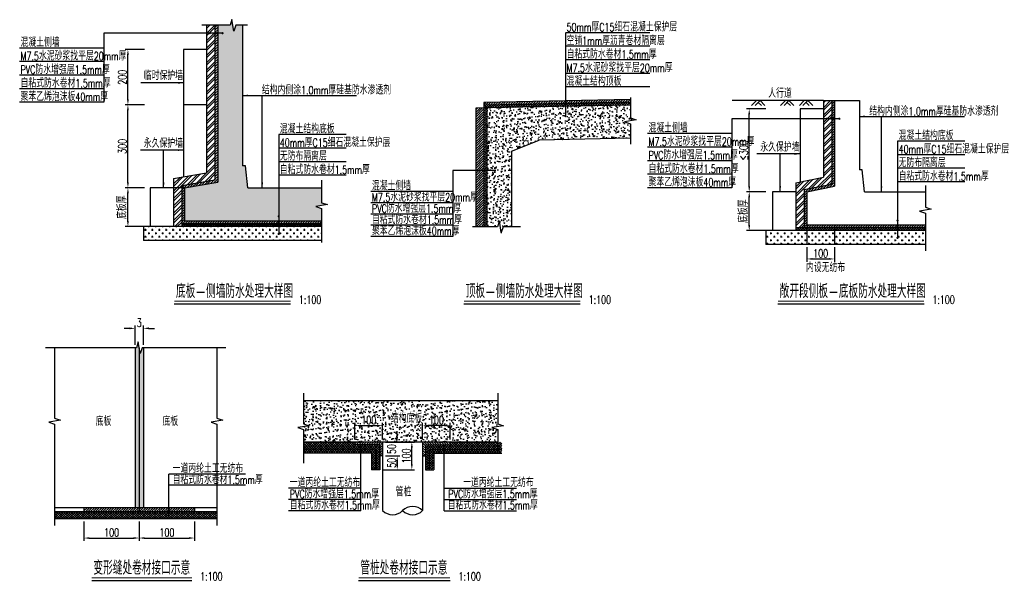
# Model space of a CAD drawing. Header units: millimetres. Extents: x 9472 to 214973, y -2225 to 23593.
# Drawn here: x 9472 to 12986, y -819 to 1211 of the extents above; entities that cross this region are included whole.
import ezdxf

# ---------------------------------------------------------------- set-up
doc = ezdxf.new("R2010")
doc.units = ezdxf.units.MM
doc.header["$LTSCALE"] = 0.3
doc.header["$MEASUREMENT"] = 0
for name, color, linetype in [('填充', 8, 'Continuous'), ('文字', 7, 'Continuous'), ('标注', 7, 'Continuous'), ('次轮廓线', 7, 'Continuous'), ('轮廓线', 1, 'Continuous')]:
    doc.layers.add(name, color=color, linetype=linetype)
doc.styles.get("Standard").update_dxf_attribs({"font": 'simplex1.shx', "width": 0.7, "bigfont": 'hztxt.shx'})
doc.dimstyles.new('100', dxfattribs={"dimscale": 10, "dimtxt": 3, "dimasz": 2, "dimexe": 1, "dimexo": 1, "dimgap": 0.5, "dimtad": 1, "dimdec": 1, "dimdsep": 46, "dimtxsty": 'Standard', "dimcen": 0.5, "dimadec": 0, "dimazin": 0, "dimtfac": 1, "dimtdec": 1, "dimtofl": 0, "dimtmove": 2, "dimatfit": 3, "dimfxl": 0, "dimtolj": 1, "dimtzin": 0, "dimarcsym": 0})
pattern_1 = [(45, (15.1344, -200.829), (-4.4194174, 4.4194174), [])]

# ---------------------------------------------------------------- blocks, each defined once
blk = doc.blocks.new('*D2')
at = {"layer": 'Defpoints', "color": 0}
for p in [(9864.4, 601.9), (9945.3, 601.9), (9945.3, 461.9)]:
    blk.add_point(p, dxfattribs=at)
at = {"layer": '标注', "color": 0, "lineweight": -2}
for p, q in [((9924.4, 601.9), (9854.4, 601.9)), ((9864.4, 481.9), (9864.4, 581.9)), ((9924.4, 461.9), (9854.4, 461.9))]:
    blk.add_line(p, q, dxfattribs=at)
at = {"layer": '标注', "color": 0}
for points in [[(9861.1, 581.9), (9867.8, 581.9), (9864.4, 601.9)], [(9861.1, 481.9), (9867.8, 481.9), (9864.4, 461.9)]]:
    blk.add_solid(points, dxfattribs=at)
at = {"layer": '标注', "color": 0, "insert": (9844.4, 531.9), "char_height": 30, "attachment_point": 5, "rotation": 90}
blk.add_mtext('\\A1;底板厚', dxfattribs=at)
blk = doc.blocks.new('*D3')
at = {"layer": 'Defpoints', "color": 0}
for p in [(9864.4, 901.9), (10065.3, 901.9), (9945.3, 601.9)]:
    blk.add_point(p, dxfattribs=at)
at = {"layer": '标注', "color": 0, "lineweight": -2}
for p, q in [((9924.4, 901.9), (9854.4, 901.9)), ((9864.4, 621.9), (9864.4, 881.9)), ((9924.4, 601.9), (9854.4, 601.9))]:
    blk.add_line(p, q, dxfattribs=at)
at = {"layer": '标注', "color": 0}
for points in [[(9861.1, 881.9), (9867.8, 881.9), (9864.4, 901.9)], [(9861.1, 621.9), (9867.8, 621.9), (9864.4, 601.9)]]:
    blk.add_solid(points, dxfattribs=at)
at = {"layer": '标注', "color": 0, "insert": (9844.4, 751.9), "char_height": 30, "attachment_point": 5, "rotation": 90}
blk.add_mtext('\\A1;300', dxfattribs=at)
blk = doc.blocks.new('*D4')
at = {"layer": 'Defpoints', "color": 0}
for p in [(9864.4, 1101.9), (10065.3, 1101.9), (10065.3, 901.9)]:
    blk.add_point(p, dxfattribs=at)
at = {"layer": '标注', "color": 0, "lineweight": -2}
for p, q in [((9924.4, 1101.9), (9854.4, 1101.9)), ((9864.4, 921.9), (9864.4, 1081.9)), ((9924.4, 901.9), (9854.4, 901.9))]:
    blk.add_line(p, q, dxfattribs=at)
at = {"layer": '标注', "color": 0}
for points in [[(9861.1, 1081.9), (9867.8, 1081.9), (9864.4, 1101.9)], [(9861.1, 921.9), (9867.8, 921.9), (9864.4, 901.9)]]:
    blk.add_solid(points, dxfattribs=at)
at = {"layer": '标注', "color": 0, "insert": (9844.4, 1001.9), "char_height": 30, "attachment_point": 5, "rotation": 90}
blk.add_mtext('\\A1;200', dxfattribs=at)
blk = doc.blocks.new('*D5')
at = {"layer": 'Defpoints', "color": 0}
for p in [(12112.6, 587.5), (12197.2, 587.5), (12197.2, 447.5)]:
    blk.add_point(p, dxfattribs=at)
at = {"layer": '标注', "color": 0, "lineweight": -2}
for p, q in [((12172.6, 587.5), (12102.6, 587.5)), ((12112.6, 467.5), (12112.6, 567.5)), ((12172.6, 447.5), (12102.6, 447.5))]:
    blk.add_line(p, q, dxfattribs=at)
at = {"layer": '标注', "color": 0}
for points in [[(12109.3, 567.5), (12116, 567.5), (12112.6, 587.5)], [(12109.3, 467.5), (12116, 467.5), (12112.6, 447.5)]]:
    blk.add_solid(points, dxfattribs=at)
at = {"layer": '标注', "color": 0, "insert": (12092.6, 517.5), "char_height": 30, "attachment_point": 5, "rotation": 90}
blk.add_mtext('\\A1;底板厚', dxfattribs=at)
blk = doc.blocks.new('*D6')
at = {"layer": 'Defpoints', "color": 0}
for p in [(12112.6, 887.5), (12297.2, 887.5), (12197.2, 587.5)]:
    blk.add_point(p, dxfattribs=at)
at = {"layer": '标注', "color": 0, "lineweight": -2}
for p, q in [((12172.6, 887.5), (12102.6, 887.5)), ((12112.6, 607.5), (12112.6, 867.5)), ((12172.6, 587.5), (12102.6, 587.5))]:
    blk.add_line(p, q, dxfattribs=at)
at = {"layer": '标注', "color": 0}
for points in [[(12109.3, 867.5), (12116, 867.5), (12112.6, 887.5)], [(12109.3, 607.5), (12116, 607.5), (12112.6, 587.5)]]:
    blk.add_solid(points, dxfattribs=at)
at = {"layer": '标注', "color": 0, "insert": (12092.6, 737.5), "char_height": 30, "attachment_point": 5, "rotation": 90}
blk.add_mtext('\\A1;≤300', dxfattribs=at)
blk = doc.blocks.new('*D7')
at = {"layer": 'Defpoints', "color": 0}
for p in [(12321.2, 397.5), (12421.2, 397.5), (12421.2, 344.7)]:
    blk.add_point(p, dxfattribs=at)
at = {"layer": '标注', "color": 0, "lineweight": -2}
for p, q in [((12321.2, 387.5), (12321.2, 334.7)), ((12421.2, 387.5), (12421.2, 334.7)), ((12341.2, 344.7), (12401.2, 344.7))]:
    blk.add_line(p, q, dxfattribs=at)
at = {"layer": '标注', "color": 0}
for points in [[(12341.2, 348), (12341.2, 341.4), (12321.2, 344.7)], [(12401.2, 348), (12401.2, 341.4), (12421.2, 344.7)]]:
    blk.add_solid(points, dxfattribs=at)
at = {"layer": '标注', "color": 0, "insert": (12371.2, 364.7), "char_height": 30, "attachment_point": 5}
blk.add_mtext('\\A1;100', dxfattribs=at)
blk = doc.blocks.new('*D8')
at = {"layer": 'Defpoints', "color": 0}
for p in [(9705.4, -570.2), (9905.4, -570.2), (9905.4, -664.8)]:
    blk.add_point(p, dxfattribs=at)
at = {"layer": '标注', "color": 0, "lineweight": -2}
for p, q in [((9705.4, -604.8), (9705.4, -674.8)), ((9905.4, -604.8), (9905.4, -674.8)), ((9725.4, -664.8), (9885.4, -664.8))]:
    blk.add_line(p, q, dxfattribs=at)
at = {"layer": '标注', "color": 0}
for points in [[(9725.4, -661.5), (9725.4, -668.1), (9705.4, -664.8)], [(9885.4, -661.5), (9885.4, -668.1), (9905.4, -664.8)]]:
    blk.add_solid(points, dxfattribs=at)
at = {"layer": '标注', "color": 0, "insert": (9805.4, -644.8), "char_height": 30, "attachment_point": 5}
blk.add_mtext('\\A1;100', dxfattribs=at)
blk = doc.blocks.new('*D9')
at = {"layer": 'Defpoints', "color": 0}
for p in [(9905.4, -570.2), (10105.4, -570.2), (10105.4, -664.8)]:
    blk.add_point(p, dxfattribs=at)
at = {"layer": '标注', "color": 0, "lineweight": -2}
for p, q in [((9905.4, -604.8), (9905.4, -674.8)), ((10105.4, -604.8), (10105.4, -674.8)), ((9925.4, -664.8), (10085.4, -664.8))]:
    blk.add_line(p, q, dxfattribs=at)
at = {"layer": '标注', "color": 0}
for points in [[(9925.4, -661.5), (9925.4, -668.1), (9905.4, -664.8)], [(10085.4, -661.5), (10085.4, -668.1), (10105.4, -664.8)]]:
    blk.add_solid(points, dxfattribs=at)
at = {"layer": '标注', "color": 0, "insert": (10005.4, -644.8), "char_height": 30, "attachment_point": 5}
blk.add_mtext('\\A1;100', dxfattribs=at)
blk = doc.blocks.new('*D10')
at = {"layer": 'Defpoints', "color": 0}
for p in [(9890.4, 93.7), (9890.4, 23.3), (9920.4, 23.3)]:
    blk.add_point(p, dxfattribs=at)
at = {"layer": '标注', "color": 0, "lineweight": -2}
for p, q in [((9870.4, 93.7), (9850.4, 93.7)), ((9890.4, 33.7), (9890.4, 103.7)), ((9920.4, 33.7), (9920.4, 103.7)), ((9940.4, 93.7), (9960.4, 93.7))]:
    blk.add_line(p, q, dxfattribs=at)
at = {"layer": '标注', "color": 0}
for points in [[(9870.4, 97), (9870.4, 90.3), (9890.4, 93.7)], [(9940.4, 97), (9940.4, 90.3), (9920.4, 93.7)]]:
    blk.add_solid(points, dxfattribs=at)
at = {"layer": '标注', "color": 0, "insert": (9905.4, 113.7), "char_height": 30, "attachment_point": 5}
blk.add_mtext('\\A1;3', dxfattribs=at)
blk = doc.blocks.new('*D20')
at = {"layer": 'Defpoints', "color": 0}
for p in [(10786, -258.3), (10686, -317.8), (10786, -317.8)]:
    blk.add_point(p, dxfattribs=at)
at = {"layer": '标注', "color": 0, "lineweight": -2}
for p, q in [((10686, -307.8), (10686, -248.3)), ((10706, -258.3), (10766, -258.3)), ((10786, -307.8), (10786, -248.3))]:
    blk.add_line(p, q, dxfattribs=at)
at = {"layer": '标注', "color": 0}
for points in [[(10706, -255), (10706, -261.6), (10686, -258.3)], [(10766, -255), (10766, -261.6), (10786, -258.3)]]:
    blk.add_solid(points, dxfattribs=at)
at = {"layer": '标注', "color": 0, "insert": (10736, -238.3), "char_height": 30, "attachment_point": 5}
blk.add_mtext('\\A1;100', dxfattribs=at)
blk = doc.blocks.new('*D21')
at = {"layer": 'Defpoints', "color": 0}
for p in [(10786, -317.8), (10838.8, -317.8), (10786, -367.8)]:
    blk.add_point(p, dxfattribs=at)
at = {"layer": '标注', "color": 0, "lineweight": -2}
for p, q in [((10838.8, -297.8), (10838.8, -277.8)), ((10796, -317.8), (10848.8, -317.8)), ((10796, -367.8), (10848.8, -367.8)), ((10838.8, -387.8), (10838.8, -407.8))]:
    blk.add_line(p, q, dxfattribs=at)
at = {"layer": '标注', "color": 0}
for points in [[(10835.5, -297.8), (10842.2, -297.8), (10838.8, -317.8)], [(10835.5, -387.8), (10842.2, -387.8), (10838.8, -367.8)]]:
    blk.add_solid(points, dxfattribs=at)
at = {"layer": '标注', "color": 0, "insert": (10818.8, -342.8), "char_height": 30, "attachment_point": 5, "rotation": 90}
blk.add_mtext('\\A1;50', dxfattribs=at)
blk = doc.blocks.new('*D22')
at = {"layer": 'Defpoints', "color": 0}
for p in [(10786, -367.8), (10838.8, -367.8), (10776, -417.8)]:
    blk.add_point(p, dxfattribs=at)
at = {"layer": '标注', "color": 0, "lineweight": -2}
for p, q in [((10796, -367.8), (10848.8, -367.8)), ((10786, -417.8), (10848.8, -417.8)), ((10838.8, -397.8), (10838.8, -387.8))]:
    blk.add_line(p, q, dxfattribs=at)
at = {"layer": '标注', "color": 0}
for points in [[(10835.5, -387.8), (10842.2, -387.8), (10838.8, -367.8)], [(10835.5, -397.8), (10842.2, -397.8), (10838.8, -417.8)]]:
    blk.add_solid(points, dxfattribs=at)
at = {"layer": '标注', "color": 0, "insert": (10818.8, -392.8), "char_height": 30, "attachment_point": 5, "rotation": 90}
blk.add_mtext('\\A1;50', dxfattribs=at)
blk = doc.blocks.new('*D23')
at = {"layer": 'Defpoints', "color": 0}
for p in [(10786, -317.8), (10891.8, -317.8), (10776, -417.8)]:
    blk.add_point(p, dxfattribs=at)
at = {"layer": '标注', "color": 0, "lineweight": -2}
for p, q in [((10831.8, -317.8), (10901.8, -317.8)), ((10891.8, -397.8), (10891.8, -337.8)), ((10831.8, -417.8), (10901.8, -417.8))]:
    blk.add_line(p, q, dxfattribs=at)
at = {"layer": '标注', "color": 0}
for points in [[(10888.5, -337.8), (10895.1, -337.8), (10891.8, -317.8)], [(10888.5, -397.8), (10895.1, -397.8), (10891.8, -417.8)]]:
    blk.add_solid(points, dxfattribs=at)
at = {"layer": '标注', "color": 0, "insert": (10871.8, -367.8), "char_height": 30, "attachment_point": 5, "rotation": 90}
blk.add_mtext('\\A1;100', dxfattribs=at)
blk = doc.blocks.new('*D24')
at = {"layer": 'Defpoints', "color": 0}
for p in [(10930.9, -258.3), (10930.9, -317.8), (11030.9, -317.8)]:
    blk.add_point(p, dxfattribs=at)
at = {"layer": '标注', "color": 0, "lineweight": -2}
for p, q in [((10930.9, -307.8), (10930.9, -248.3)), ((11010.9, -258.3), (10950.9, -258.3)), ((11030.9, -307.8), (11030.9, -248.3))]:
    blk.add_line(p, q, dxfattribs=at)
at = {"layer": '标注', "color": 0}
for points in [[(10950.9, -255), (10950.9, -261.6), (10930.9, -258.3)], [(11010.9, -255), (11010.9, -261.6), (11030.9, -258.3)]]:
    blk.add_solid(points, dxfattribs=at)
at = {"layer": '标注', "color": 0, "insert": (10980.9, -238.3), "char_height": 30, "attachment_point": 5}
blk.add_mtext('\\A1;100', dxfattribs=at)

msp = doc.modelspace()

# ---------------------------------------------------------------- hatches: boundary and pattern name
at = {"layer": '填充'}
h = msp.add_hatch(dxfattribs=at)
h.set_pattern_fill('AR-CONC', color=256, scale=5, style=0)
h.set_pattern_definition([(50, (0, 0), (35.86301, -3.13761), [3.75, -41.25]), (355, (0, 0), (-6.93757, 37.60961), [3, -33]), (100.4514, (2.99, -0.26), (28.92547, 34.47198), [3.18701, -35.0571]), (46.1842, (0, 10), (53.36205, -8.27595), [5.625, -61.875]), (96.6356, (4.447, 9.31), (46.73314, 48.7059), [4.78051, -52.58565]), (351.1842, (0, 10), (46.7331, 48.70593), [4.5, -49.5]), (21, (5, 7.5), (29.84535, -20.130945), [3.75, -41.25]), (326, (5, 7.5), (12.16577, 36.2575), [3, -33]), (71.4514, (7.487, 5.822), (42.01113, 16.12652), [3.18701, -35.0571]), (37.5, (0, 0), (0.607993, 16.644693), [0, -32.6, 0, -33.5, 0, -33.125]), (7.5, (0, 0), (13.153477, 19.720586), [0, -19.1, 0, -31.85, 0, -12.625]), (327.5, (-11.15, 0), (26.691122, -1.127744), [0, -12.5, 0, -39, 0, -51.75]), (317.5, (-16.15, 0), (29.15931, 5.00525), [0, -16.25, 0, -25.9, 0, -36.75])])
h.paths.add_polyline_path([(10565.28, 601.88), (10298.34, 601.88), (10289.35, 681.88), (10279.35, 681.88), (10279.35, 1190.01), (10254.88, 1190.01), (10247.87, 1168.94), (10240.89, 1211.07), (10233.88, 1190.01), (10189.35, 1190.01), (10189.35, 621.88), (10069.35, 601.88), (10069.35, 481.88), (10565.28, 481.88), (10565.28, 527.26), (10544.22, 534.26), (10586.35, 541.25), (10565.28, 548.26)])
h = msp.add_hatch(dxfattribs=at)
h.set_pattern_fill('ANSI32', color=256, scale=50, style=0)
h.paths.add_polyline_path([(10059.35, 601.88), (10029.35, 601.88), (10029.35, 461.88), (10059.35, 461.88)])
h.paths.add_polyline_path([(10179.35, 630.35), (10179.35, 1190.01), (10149.35, 1190.01), (10149.35, 655.76), (10029.35, 635.76), (10029.35, 601.88), (10059.35, 601.88), (10059.35, 610.35)])
h = msp.add_hatch(dxfattribs=at)
h.set_pattern_fill('ANSI31', color=256, scale=50, style=0)
h.paths.add_polyline_path([(10565.28, 481.88), (10069.35, 481.88), (10069.35, 601.88), (10059.35, 601.88), (10059.35, 471.88), (10565.28, 471.88)])
h.paths.add_polyline_path([(10189.35, 1190.01), (10179.35, 1190.01), (10179.35, 630.35), (10059.35, 610.35), (10059.35, 601.88), (10069.35, 601.88), (10189.35, 621.88)])
h = msp.add_hatch(dxfattribs=at)
h.set_pattern_fill('ANSI31', color=256, scale=50, style=0)
h.set_pattern_definition(pattern_1)
h.paths.add_polyline_path([(11682.78, 911.45), (11682.78, 921.45), (11152.88, 910.85), (11152.88, 900.85)])
h = msp.add_hatch(dxfattribs=at)
h.set_pattern_fill('ANSI32', color=256, scale=50, style=0)
h.set_pattern_definition([(45, (-124.642, 0), (-13.258252, 13.258252), []), (45, (-115.804, 0), (-13.258252, 13.258252), [])])
h.paths.add_polyline_path([(12281.17, 620.24), (12281.17, 457.45), (12311.17, 457.45), (12311.17, 595.65), (12411.17, 615.65), (12411.17, 917.45), (12381.17, 917.45), (12381.17, 640.24)])
h = msp.add_hatch(dxfattribs=at)
h.set_pattern_fill('ANSI31', color=256, scale=50, style=0)
h.set_pattern_definition([(45, (-124.6424, 0), (-4.4194174, 4.4194174), [])])
h.paths.add_polyline_path([(12321.17, 467.45), (12321.17, 587.45), (12421.17, 607.45), (12421.17, 917.45), (12411.17, 917.45), (12411.17, 615.65), (12311.17, 595.65), (12311.17, 457.45), (12749.88, 457.45), (12749.88, 467.45)])
h = msp.add_hatch(dxfattribs=at)
h.set_pattern_fill('ANSI31', color=256, scale=50, style=0)
h.set_pattern_definition(pattern_1)
h.paths.add_polyline_path([(11152.88, 890.85), (11122.88, 890.25), (11122.88, 461.05), (11152.88, 461.05)])
h = msp.add_hatch(dxfattribs=at)
h.set_pattern_fill('ANSI37', color=256, scale=50, style=0)
h.set_pattern_definition([(45, (15.1344, -200.829), (-4.4194174, 4.4194174), []), (135, (15.1344, -200.829), (-4.4194174, -4.4194174), [])])
h.paths.add_polyline_path([(11162.88, 891.05), (11152.88, 890.85), (11152.88, 461.05), (11162.88, 461.05)])
h.paths.add_polyline_path([(11682.78, 901.44), (11682.78, 911.45), (11152.88, 900.85), (11152.88, 890.85), (11162.88, 891.05)])
h = msp.add_hatch(dxfattribs=at)
h.set_pattern_fill('AR-CONC', color=256, scale=5, style=0)
h.set_pattern_definition([(50, (15.134, -200.83), (35.86301, -3.13761), [3.75, -41.25]), (355, (15.134, -200.83), (-6.93757, 37.60961), [3, -33]), (100.4514, (18.123, -201.09), (28.92547, 34.47198), [3.18701, -35.0571]), (46.1842, (15.134, -190.83), (53.36205, -8.27595), [5.625, -61.875]), (96.6356, (19.58, -191.52), (46.73314, 48.7059), [4.78051, -52.58565]), (351.1842, (15.134, -190.83), (46.7331, 48.70593), [4.5, -49.5]), (21, (20.134, -193.33), (29.84535, -20.130945), [3.75, -41.25]), (326, (20.134, -193.33), (12.16577, 36.2575), [3, -33]), (71.4514, (22.62, -195.007), (42.01113, 16.12652), [3.18701, -35.0571]), (37.5, (15.134, -200.829), (0.607993, 16.644693), [0, -32.6, 0, -33.5, 0, -33.125]), (7.5, (15.134, -200.829), (13.153477, 19.720586), [0, -19.1, 0, -31.85, 0, -12.625]), (327.5, (3.984, -200.829), (26.691122, -1.127744), [0, -12.5, 0, -39, 0, -51.75]), (317.5, (-1.016, -200.83), (29.15931, 5.00525), [0, -16.25, 0, -25.9, 0, -36.75])])
h.paths.add_polyline_path([(11162.88, 891.05), (11162.88, 461.05), (11201.4, 461.05), (11208.41, 482.12), (11215.4, 439.99), (11222.4, 461.05), (11252.88, 461.05), (11252.88, 734.85), (11352.88, 774.85), (11682.78, 781.44), (11682.78, 833.72), (11661.71, 840.73), (11703.84, 847.71), (11682.78, 854.72), (11682.78, 901.44)])
h = msp.add_hatch(dxfattribs=at)
h.set_pattern_fill('CROSS', color=256, scale=50, style=0)
h.paths.add_polyline_path([(10565.28, 461.88), (9920.35, 461.88), (9920.35, 411.88), (10565.28, 411.88)])
h = msp.add_hatch(dxfattribs=at)
h.set_pattern_fill('ANSI37', color=256, scale=40, style=0)
h.paths.add_polyline_path([(10565.28, 471.88), (10059.35, 471.88), (10059.35, 461.88), (10565.28, 461.88)])
h = msp.add_hatch(dxfattribs=at)
h.set_pattern_fill('ANSI37', color=256, scale=50, style=0)
h.set_pattern_definition([(45, (-124.6424, 0), (-4.4194174, 4.4194174), []), (135, (-124.6424, 0), (-4.4194174, -4.4194174), [])])
h.paths.add_polyline_path([(12281.17, 457.45), (12281.17, 447.45), (12749.88, 447.45), (12749.88, 457.45)])
h = msp.add_hatch(dxfattribs=at)
h.set_pattern_fill('CROSS', color=256, scale=50, style=0)
h.set_pattern_definition([(0, (-124.642, 0), (12.5, 12.5), [6.25, -18.75]), (90, (-121.517, -3.125), (-12.5, 12.5), [6.25, -18.75])])
h.paths.add_polyline_path([(12172.17, 447.45), (12172.17, 397.45), (12749.88, 397.45), (12749.88, 447.45), (12649.23, 447.45), (12649.23, 422.85, -0.4142136), (12651.23, 420.85, -1), (12647.23, 420.85, -0.4142136), (12649.23, 422.85), (12649.23, 447.45)])
h = msp.add_hatch(color=256, dxfattribs=at)
h.paths.add_polyline_path([(9920.41, 23.28), (9915.91, 23.28), (9908.91, 2.21), (9905.41, 23.28), (9905.41, -555.2), (9920.41, -555.2)])
h.paths.add_polyline_path([(9890.41, -555.2), (9905.41, -555.2), (9905.41, 23.28), (9901.92, 44.34), (9894.91, 23.28), (9890.41, 23.28)])
h = msp.add_hatch(dxfattribs=at)
h.set_pattern_fill('AR-CONC', color=256, scale=5, style=0)
h.set_pattern_definition([(50, (-118.513, 1e-14), (35.86301, -3.13761), [3.75, -41.25]), (355, (-118.513, 1e-14), (-6.93757, 37.60961), [3, -33]), (100.4514, (-115.525, -0.26), (28.92547, 34.47198), [3.18701, -35.0571]), (46.1842, (-118.513, 10), (53.36205, -8.27595), [5.625, -61.875]), (96.6356, (-114.066, 9.31), (46.73314, 48.7059), [4.78051, -52.58565]), (351.1842, (-118.513, 10), (46.7331, 48.70593), [4.5, -49.5]), (21, (-113.513, 7.5), (29.84535, -20.130945), [3.75, -41.25]), (326, (-113.513, 7.5), (12.16577, 36.2575), [3, -33]), (71.4514, (-111.026, 5.822), (42.01113, 16.12652), [3.18701, -35.0571]), (37.5, (-118.513, 1e-14), (0.607993, 16.644693), [0, -32.6, 0, -33.5, 0, -33.125]), (7.5, (-118.513, 1e-14), (13.153477, 19.720586), [0, -19.1, 0, -31.85, 0, -12.625]), (327.5, (-129.663, 1e-14), (26.691122, -1.127744), [0, -12.5, 0, -39, 0, -51.75]), (317.5, (-134.663, 1e-14), (29.15931, 5.00525), [0, -16.25, 0, -25.9, 0, -36.75])])
h.paths.add_polyline_path([(11202.7, -317.83), (11202.7, -272.45), (11181.63, -265.44), (11223.76, -258.46), (11202.7, -251.45), (11202.7, -167.75), (10499.78, -167.75), (10499.78, -251.45), (10520.84, -258.46), (10478.71, -265.44), (10499.78, -272.45), (10499.78, -317.83)])
h.paths.add_polyline_path([(10710.61, -215.81), (10761.31, -215.81), (10761.31, -260.81), (10710.61, -260.81)], flags=24)
h.paths.add_polyline_path([(10810.53, -255.08), (10905.98, -255.08), (10905.98, -210.79), (10810.53, -210.79)], flags=24)
h = msp.add_hatch(dxfattribs=at)
h.set_pattern_fill('ANSI37', color=256, scale=50, style=0)
h.set_pattern_definition([(45, (-118.5133, 1e-14), (-4.4194174, 4.4194174), []), (135, (-118.5133, 1e-14), (-4.4194174, -4.4194174), [])])
h.paths.add_polyline_path([(10499.78, -342.83), (10499.78, -357.83), (10745.96, -357.83), (10745.96, -417.83), (10760.96, -417.83), (10760.96, -342.83)], flags=17)
h.paths.add_polyline_path([(10760.96, -342.83), (10760.96, -417.83), (10775.96, -417.83), (10775.96, -327.83), (10685.96, -327.83), (10685.96, -317.83), (10499.78, -317.83), (10499.78, -342.83)])
h = msp.add_hatch(dxfattribs=at)
h.set_pattern_fill('ANSI31', color=256, scale=50, style=0)
h.set_pattern_definition([(45, (-118.5133, 1e-14), (-4.4194174, 4.4194174), [])])
h.paths.add_polyline_path([(10775.96, -367.83), (10785.96, -367.83), (10785.96, -317.83), (10685.96, -317.83), (10685.96, -327.83), (10775.96, -327.83)])
h = msp.add_hatch(dxfattribs=at)
h.set_pattern_fill('ANSI31', color=256, scale=50, style=0)
h.set_pattern_definition([(135, (21835.3334, 1e-14), (4.4194174, 4.4194174), [])])
h.paths.add_polyline_path([(10940.86, -367.83), (10930.86, -367.83), (10930.86, -317.83), (11030.86, -317.83), (11030.86, -327.83), (10940.86, -327.83)])
h = msp.add_hatch(dxfattribs=at)
h.set_pattern_fill('ANSI37', color=256, scale=50, style=0)
h.set_pattern_definition([(135, (21835.3334, 1e-14), (4.4194174, 4.4194174), []), (45, (21835.3334, 1e-14), (4.4194174, -4.4194174), [])])
h.paths.add_polyline_path([(11217.04, -342.83), (11217.04, -357.83), (10970.86, -357.83), (10970.86, -417.83), (10955.86, -417.83), (10955.86, -342.83)], flags=17)
h.paths.add_polyline_path([(10955.86, -342.83), (10955.86, -417.83), (10940.86, -417.83), (10940.86, -327.83), (11030.86, -327.83), (11030.86, -317.83), (11217.04, -317.83), (11217.04, -342.83)])
h = msp.add_hatch(dxfattribs=at)
h.set_pattern_fill('ANSI31', color=256, scale=50, style=0)
h.set_pattern_definition([(45, (-378.9483, 0), (-4.4194174, 4.4194174), [])])
h.paths.add_polyline_path([(9905.41, -555.2), (9905.41, -570.2), (10105.41, -570.2), (10105.41, -555.2)])
h.paths.add_polyline_path([(9705.41, -555.2), (9705.41, -570.2), (9905.41, -570.2), (9905.41, -555.2)])
h = msp.add_hatch(dxfattribs=at)
h.set_pattern_fill('ANSI37', color=256, scale=50, style=0)
h.set_pattern_definition([(45, (-378.9483, 0), (-4.4194174, 4.4194174), []), (135, (-378.9483, 0), (-4.4194174, -4.4194174), [])])
h.paths.add_polyline_path([(10186.33, -595.2), (10186.33, -570.2), (9599.28, -570.2), (9599.28, -595.2)])

# ---------------------------------------------------------------- linework, layer by layer
for p, q in [((10207, 1161.24), (9776.9, 1161.24)), ((9776.9, 1161.24), (9776.9, 911.36)), ((10149.35, 1190.01), (10149.35, 655.76)), ((10179.35, 1190.01), (10179.35, 630.35)), ((11752.73, 1163.15), (11447.69, 1163.15)), ((11447.69, 1161.15), (11447.69, 861.26)), ((9776.9, 1107.56), (9471.87, 1107.56)), ((10065.35, 1101.88), (10065.35, 641.76)), ((10149.35, 1101.88), (10065.35, 1101.88)), ((11752.73, 1114.1), (11447.69, 1114.1)), ((9776.9, 1058.51), (9471.87, 1058.51)), ((11752.73, 1065.05), (11447.69, 1065.05)), ((9776.9, 1009.46), (9471.87, 1009.46)), ((11752.73, 1016), (11447.69, 1016)), ((9776.9, 960.41), (9471.87, 960.41)), ((11752.73, 966.95), (11447.69, 966.95)), ((12381.17, 917.45), (12050.39, 917.45)), ((9776.9, 911.36), (9471.87, 911.36)), ((10149.35, 901.88), (10065.35, 901.88)), ((12381.17, 887.45), (12297.17, 887.45)), ((12438.82, 851.87), (12049.33, 851.87)), ((12049.33, 851.87), (12049.33, 601.99)), ((10409.99, 794.48), (10409.99, 435.42)), ((10654.1, 794.48), (10409.99, 794.48)), ((12049.33, 798.2), (11744.3, 798.2)), ((10654.1, 745.4), (10409.99, 745.4)), ((12049.33, 749.15), (11744.3, 749.15)), ((12649.23, 770.84), (12649.23, 420.85)), ((12893.33, 770.84), (12649.23, 770.84)), ((12893.33, 721.76), (12649.23, 721.76)), ((10654.1, 696.32), (10409.99, 696.32)), ((12049.33, 700.09), (11744.3, 700.09)), ((12893.33, 672.68), (12649.23, 672.68)), ((10029.35, 635.76), (10149.35, 655.76)), ((10029.35, 635.76), (10029.35, 461.88)), ((10654.1, 647.24), (10409.99, 647.24)), ((11192.7, 664.57), (11040.67, 664.57)), ((11040.67, 664.57), (11040.67, 426.03)), ((12049.33, 651.04), (11744.3, 651.04)), ((9945.35, 601.88), (9945.35, 461.88)), ((10069.35, 601.88), (9945.35, 601.88)), ((10059.35, 610.35), (10179.35, 630.35)), ((10059.35, 610.35), (10059.35, 461.88)), ((12049.33, 601.99), (11744.3, 601.99)), ((12893.33, 623.6), (12649.23, 623.6)), ((11040.67, 588.49), (10743.34, 588.49)), ((12281.17, 587.45), (12197.17, 587.45)), ((11040.67, 547.88), (10743.34, 547.88)), ((11040.67, 507.26), (10743.34, 507.26)), ((10565.28, 461.88), (9920.35, 461.88)), ((9920.35, 461.88), (9920.35, 411.88)), ((10565.28, 471.88), (10059.35, 471.88)), ((11040.67, 466.65), (10743.34, 466.65)), ((11040.67, 426.03), (10743.34, 426.03)), ((10565.28, 411.88), (9920.35, 411.88)), ((10032.06, 182.14), (10453.19, 182.14)), ((11080.32, 182.14), (11501.45, 182.14)), ((12216.53, 182.14), (12745.37, 182.14)), ((9890.41, 23.28), (9890.41, -555.2)), ((9920.41, 23.28), (9920.41, -555.2)), ((10707.53, -565.97), (10707.53, -327.83)), ((10785.96, -317.83), (10785.96, -565.5)), ((10930.86, -317.83), (10930.86, -565.5)), ((11009.29, -565.97), (11009.29, -327.83)), ((10289.64, -433.28), (10012.73, -433.28)), ((10012.73, -584.16), (10012.73, -433.28)), ((10289.64, -473.89), (10012.73, -473.89)), ((10707.53, -484.74), (10446.08, -484.74)), ((11009.29, -484.74), (11270.75, -484.74)), ((10707.53, -525.35), (10446.08, -525.35)), ((11009.29, -525.35), (11270.75, -525.35)), ((10186.33, -555.2), (9599.28, -555.2)), ((9705.41, -555.2), (9705.41, -570.2)), ((10105.41, -555.2), (10105.41, -570.2)), ((10186.33, -570.2), (9599.28, -570.2)), ((10186.33, -595.2), (9599.28, -595.2)), ((10707.53, -565.97), (10446.08, -565.97)), ((11009.29, -565.97), (11270.75, -565.97)), ((9733.49, -818.65), (10095.88, -818.65)), ((10699.15, -818.65), (11030.48, -818.65))]:
    msp.add_line(p, q)
for points in [[(10297.06, 1190.01), (10254.88, 1190.01), (10247.87, 1168.94), (10240.89, 1211.07), (10233.88, 1190.01), (10132.29, 1190.01)], [(11682.78, 929.13), (11682.78, 854.72), (11703.84, 847.71), (11661.71, 840.73), (11682.78, 833.72), (11682.78, 760.27)], [(10565.28, 629.31), (10565.28, 548.26), (10586.35, 541.25), (10544.22, 534.26), (10565.28, 527.26), (10565.28, 403.77)], [(12749.88, 610.49), (12749.88, 531.9), (12770.95, 524.89), (12728.82, 517.9), (12749.88, 510.9), (12749.88, 374.52)], [(11284.41, 461.05), (11222.4, 461.05), (11215.4, 439.99), (11208.41, 482.12), (11201.4, 461.05), (11110.83, 461.05)], [(10218.42, 23.28), (9915.91, 23.28), (9908.91, 2.21), (9901.92, 44.34), (9894.91, 23.28), (9565.64, 23.28)], [(9599.28, 23.28), (9599.28, -231.38), (9620.34, -238.39), (9578.21, -245.38), (9599.28, -252.38), (9599.28, -619.57)], [(10186.33, 23.28), (10186.33, -231.38), (10207.4, -238.39), (10165.27, -245.38), (10186.33, -252.38), (10186.33, -619.57)], [(10499.78, -140.31), (10499.78, -251.45), (10520.84, -258.46), (10478.71, -265.44), (10499.78, -272.45), (10499.78, -394.57)], [(11202.7, -140.31), (11202.7, -251.45), (11223.76, -258.46), (11181.63, -265.44), (11202.7, -272.45), (11202.7, -358.95)]]:
    msp.add_lwpolyline(points)
for points, const_width in [([(10158.94, 1161.24, 1), (10162.94, 1161.24, 1)], 4), ([(10176.43, 1161.24, 1), (10180.43, 1161.24, 1)], 4), ([(10183.43, 1161.24, 1), (10187.43, 1161.24, 1)], 4), ([(10205, 1161.24, 1), (10209, 1161.24, 1)], 4), ([(11445.4, 915.21, 1), (11449.4, 915.21, 1)], 4), ([(11445.4, 907.92, 1), (11449.4, 907.92, 1)], 4), ([(11445.4, 900.65, 1), (11449.4, 900.65, 1)], 4), ([(11445.4, 861.26, 1), (11449.4, 861.26, 1)], 4), ([(12390.76, 851.87, 1), (12394.76, 851.87, 1)], 4), ([(12408.26, 851.87, 1), (12412.26, 851.87, 1)], 4), ([(12415.25, 851.87, 1), (12419.25, 851.87, 1)], 4), ([(12436.82, 851.87, 1), (12440.82, 851.87, 1)], 4), ([(11136.63, 664.57, 1), (11140.63, 664.57, 1)], 4), ([(11150.88, 664.57, 1), (11154.88, 664.57, 1)], 4), ([(11160.88, 664.57, 1), (11164.88, 664.57, 1)], 4), ([(11190.7, 664.57, 1), (11194.7, 664.57, 1)], 4), ([(10407.99, 498.79, 1), (10411.99, 498.79, 1)], 4), ([(10407.99, 475.57, 1), (10411.99, 475.57, 1)], 4), ([(10407.99, 465.71, 1), (10411.99, 465.71, 1)], 4), ([(12647.23, 484.22, 1), (12651.23, 484.22, 1)], 4), ([(12647.23, 460.99, 1), (12651.23, 460.99, 1)], 4), ([(10407.99, 435.42, 1), (10411.99, 435.42, 1)], 4), ([(12647.23, 451.14, 1), (12651.23, 451.14, 1)], 4), ([(12647.23, 420.85, 1), (12651.23, 420.85, 1)], 4), ([(10706.28, -327.83, 1), (10708.78, -327.83, 1)], 2.5), ([(10706.28, -341.55, 1), (10708.78, -341.55, 1)], 2.5), ([(10706.28, -350.67, 1), (10708.78, -350.67, 1)], 2.5), ([(11010.54, -327.83, -1), (11008.04, -327.83, -1)], 2.5), ([(11010.54, -341.55, -1), (11008.04, -341.55, -1)], 2.5), ([(11010.54, -350.67, -1), (11008.04, -350.67, -1)], 2.5), ([(10010.73, -562.62, 1), (10014.73, -562.62, 1)], 4), ([(10010.73, -584.16, 1), (10014.73, -584.16, 1)], 4)]:
    msp.add_lwpolyline(points, format="xyb", close=True, dxfattribs=dict(const_width=const_width))
at = {"const_width": 4}
for points in [[(10032.06, 192.14), (10453.19, 192.14)], [(11080.32, 192.14), (11501.45, 192.14)], [(12216.53, 192.14), (12745.37, 192.14)], [(9733.49, -808.65), (10095.88, -808.65)], [(10699.15, -808.65), (11030.48, -808.65)]]:
    msp.add_lwpolyline(points, dxfattribs=at)
msp.add_lwpolyline([(10785.96, -565.5, 0.4142136), (10858.41, -565.5, 0.4142136), (10930.86, -565.5, 0.4142136), (10858.41, -565.5)], format="xyb")
at = {"layer": 'Defpoints'}
for p, q in [((12321.17, 467.45), (12321.17, 397.45)), ((12421.17, 467.45), (12421.17, 397.45))]:
    msp.add_line(p, q, dxfattribs=at)
at = {"layer": 'Defpoints', "color": 9}
msp.add_line((9905.41, 23.28), (9905.41, -570.2), dxfattribs=at)
at = {"layer": '填充'}
for p, q in [((12139.22, 917.45), (12121.44, 899.67)), ((12151.72, 917.45), (12133.94, 899.67)), ((12151.72, 917.45), (12169.5, 899.67)), ((12244, 917.45), (12226.22, 899.67)), ((12256.5, 917.45), (12238.72, 899.67)), ((12256.5, 917.45), (12274.27, 899.67)), ((12312.01, 917.45), (12294.23, 899.67)), ((12324.51, 917.45), (12306.73, 899.67)), ((12324.51, 917.45), (12342.29, 899.67)), ((12145.47, 911.2), (12157, 899.67)), ((12250.25, 911.2), (12261.77, 899.67)), ((12318.26, 911.2), (12329.79, 899.67))]:
    msp.add_line(p, q, dxfattribs=at)
at = {"layer": '次轮廓线'}
for p, q in [((11682.78, 921.45), (11152.88, 910.85)), ((12381.17, 917.45), (12381.17, 640.24)), ((12411.17, 917.45), (12411.17, 615.65)), ((11162.88, 891.05), (11122.88, 890.25)), ((11122.88, 890.25), (11122.88, 461.05)), ((11682.58, 911.44), (11152.88, 900.85)), ((11152.88, 910.85), (11152.88, 461.05)), ((12297.17, 887.45), (12297.17, 623.44)), ((12281.17, 620.24), (12381.17, 640.24)), ((12281.17, 620.24), (12281.17, 447.45)), ((12311.17, 595.65), (12411.17, 615.65)), ((12197.17, 587.45), (12197.17, 447.45)), ((12311.17, 595.65), (12311.17, 457.45)), ((12749.88, 457.45), (12281.17, 457.45)), ((12749.88, 447.45), (12172.17, 447.45)), ((12172.17, 447.45), (12172.17, 397.45)), ((12749.88, 397.45), (12172.17, 397.45)), ((10760.96, -342.83), (10499.78, -342.83)), ((10685.96, -317.83), (10685.96, -327.83)), ((10775.96, -327.83), (10685.96, -327.83)), ((10760.96, -342.83), (10760.96, -417.83)), ((10775.96, -327.83), (10775.96, -417.83)), ((10940.86, -327.83), (11030.86, -327.83)), ((10940.86, -327.83), (10940.86, -417.83)), ((10955.86, -342.83), (11217.04, -342.83)), ((10955.86, -342.83), (10955.86, -417.83)), ((11030.86, -317.83), (11030.86, -327.83)), ((10745.96, -357.83), (10499.78, -357.83)), ((10745.96, -357.83), (10745.96, -417.83)), ((10785.96, -367.83), (10775.96, -367.83)), ((10930.86, -367.83), (10940.86, -367.83)), ((10970.86, -357.83), (11217.04, -357.83)), ((10970.86, -357.83), (10970.86, -417.83)), ((10775.96, -417.83), (10745.96, -417.83)), ((10940.86, -417.83), (10970.86, -417.83))]:
    msp.add_line(p, q, dxfattribs=at)
at = {"layer": '轮廓线'}
for p, q in [((10189.35, 1190.01), (10189.35, 621.88)), ((10279.35, 1190.01), (10279.35, 681.88)), ((12381.17, 917.45), (12511.17, 917.45)), ((12421.17, 917.45), (12421.17, 607.45)), ((12511.17, 917.45), (12511.17, 667.45)), ((11682.78, 901.44), (11162.88, 891.05)), ((11162.88, 891.05), (11162.88, 461.05)), ((11252.88, 734.85), (11352.88, 774.85)), ((11682.78, 781.44), (11352.88, 774.85)), ((11252.88, 734.85), (11252.88, 461.05)), ((10289.35, 681.88), (10279.35, 681.88)), ((10298.34, 601.88), (10289.35, 681.88)), ((12521.17, 667.45), (12511.17, 667.45)), ((12530.16, 587.45), (12521.17, 667.45)), ((10069.35, 601.88), (10189.35, 621.88)), ((10069.35, 601.88), (10069.35, 481.88)), ((10298.34, 601.88), (10565.28, 601.88)), ((12321.17, 587.45), (12421.17, 607.45)), ((12321.17, 587.45), (12321.17, 467.45)), ((12530.16, 587.45), (12749.88, 587.45)), ((10565.28, 481.88), (10069.35, 481.88)), ((12749.88, 467.45), (12321.17, 467.45)), ((10499.78, -167.75), (11202.7, -167.75)), ((11202.7, -317.83), (10499.78, -317.83))]:
    msp.add_line(p, q, dxfattribs=at)

# ---------------------------------------------------------------- texts
at = {"layer": '文字', "width": 0.7}
for s, height, p in [('50mm厚C15细石混凝土保护层', 30, (11451.71, 1167.94)), ('混凝土侧墙', 30, (9475.89, 1112.35)), ('空铺1mm厚沥青卷材隔离层', 30, (11451.71, 1118.89)), ('M7.5水泥砂浆找平层20mm厚', 30, (9475.89, 1063.3)), ('自粘式防水卷材1.5mm厚', 30, (11451.71, 1069.84)), ('PVC防水增强层1.5mm厚', 30, (9475.89, 1014.25)), ('临时保护墙', 30, (9921.91, 992.21)), ('M7.5水泥砂浆找平层20mm厚', 30, (11451.71, 1020.79)), ('自粘式防水卷材1.5mm厚', 30, (9475.89, 965.2)), ('混凝土结构顶板', 30, (11451.71, 971.73)), ('聚苯乙烯泡沫板40mm厚', 30, (9475.89, 916.15)), ('结构内侧涂1.0mm厚硅基防水渗透剂', 30, (10349.18, 940.25)), ('人行道', 30, (12181.52, 928.14)), ('结构内侧涂1.0mm厚硅基防水渗透剂', 30, (12547.09, 863.59)), ('混凝土结构底板', 30, (10414.01, 799.27)), ('混凝土侧墙', 30, (11748.32, 802.99)), ('混凝土结构底板', 30, (12653.25, 775.63)), ('永久保护墙', 30, (9921.91, 747.3)), ('40mm厚C15细石混凝土保护层', 30, (10414.01, 750.19)), ('M7.5水泥砂浆找平层20mm厚', 30, (11748.32, 753.93)), ('PVC防水增强层1.5mm厚', 30, (11748.32, 704.88)), ('永久保护墙', 30, (12152.79, 733.42)), ('40mm厚C15细石混凝土保护层', 30, (12653.25, 726.55)), ('无防布隔离层', 30, (10414.01, 701.11)), ('无防布隔离层', 30, (12653.25, 677.47)), ('自粘式防水卷材1.5mm厚', 30, (10414.01, 652.03)), ('自粘式防水卷材1.5mm厚', 30, (11748.32, 655.83)), ('聚苯乙烯泡沫板40mm厚', 30, (11748.32, 606.78)), ('自粘式防水卷材1.5mm厚', 30, (12653.25, 628.39)), ('混凝土侧墙', 30, (10747.36, 593.28)), ('M7.5水泥砂浆找平层20mm厚', 30, (10747.36, 552.67)), ('PVC防水增强层1.5mm厚', 30, (10747.36, 512.05)), ('自粘式防水卷材1.5mm厚', 30, (10747.36, 471.44)), ('聚苯乙烯泡沫板40mm厚', 30, (10747.36, 430.82)), ('内设无纺布', 30, (12318.12, 297.76)), ('底板-侧墙防水处理大样图', 50, (10038.3, 203.45)), ('顶板-侧墙防水处理大样图', 50, (11086.56, 203.45)), ('敞开段侧板-底板防水处理大样图', 50, (12222.77, 203.45)), ('1:100', 30, (10483.19, 182.14)), ('1:100', 30, (11531.45, 182.14)), ('1:100', 30, (12775.37, 182.14)), ('底板', 30, (9747.89, -258.48)), ('底板', 30, (9989.5, -258.48)), ('结构底板', 30, (10815.76, -247.93)), ('一道丙纶土工无纺布', 30, (10026.22, -428.49)), ('自粘式防水卷材1.5mm厚', 30, (10026.22, -469.1)), ('一道丙纶土工无纺布', 30, (10450.1, -479.95)), ('一道丙纶土工无纺布', 30, (11077.56, -479.95)), ('PVC防水增强层1.5mm厚', 30, (10450.1, -520.57)), ('管桩', 30, (10833.19, -513.6)), ('PVC防水增强层1.5mm厚', 30, (11023.54, -520.57)), ('自粘式防水卷材1.5mm厚', 30, (10450.1, -561.18)), ('自粘式防水卷材1.5mm厚', 30, (11021.55, -561.18)), ('变形缝处卷材接口示意', 50, (9739.72, -797.33)), ('管桩处卷材接口示意', 50, (10705.39, -797.33)), ('1:100', 30, (10125.88, -818.65)), ('1:100', 30, (11060.48, -818.65))]:
    msp.add_text(s, height=height, dxfattribs=at).set_placement(p)

# ---------------------------------------------------------------- dimensions: what is measured, and where the dimension line sits
at = {"layer": '标注'}
for base, p1, p2, angle, picture, middle in [((9864.44, 1101.88), (10065.35, 901.88), (10065.35, 1101.88), 90, '*D4', (9844.44, 1001.88)), ((9864.44, 901.88), (9945.35, 601.88), (10065.35, 901.88), 90, '*D3', (9844.44, 751.88)), ((10930.86, -258.31), (11030.86, -317.83), (10930.86, -317.83), 180, '*D24', (10980.86, -238.31)), ((10838.85, -317.83), (10785.96, -367.83), (10785.96, -317.83), 90, '*D21', (10818.85, -342.83)), ((10891.79, -317.83), (10775.96, -417.83), (10785.96, -317.83), 90, '*D23', (10871.79, -367.83)), ((10838.85, -367.83), (10775.96, -417.83), (10785.96, -367.83), 90, '*D22', (10818.85, -392.83))]:
    dim = msp.add_linear_dim(base=base, p1=p1, p2=p2, angle=angle, dimstyle='100', dxfattribs=at)
    dim.commit()
    dim.dimension.update_dxf_attribs({"geometry": picture, "text_midpoint": middle})
for base, p1, p2, text, picture, middle in [((12112.62, 887.45), (12197.17, 587.45), (12297.17, 887.45), '≤<>', '*D6', (12092.62, 737.45)), ((9864.44, 601.88), (9945.35, 461.88), (9945.35, 601.88), '底板厚', '*D2', (9844.44, 531.88)), ((12112.62, 587.45), (12197.17, 447.45), (12197.17, 587.45), '底板厚', '*D5', (12092.62, 517.45))]:
    dim = msp.add_linear_dim(base=base, p1=p1, p2=p2, angle=90, text=text, dimstyle='100', dxfattribs=at)
    dim.commit()
    dim.dimension.update_dxf_attribs({"geometry": picture, "text_midpoint": middle})
for base, p1, p2, picture, middle in [((12421.17, 344.72), (12321.17, 397.45), (12421.17, 397.45), '*D7', (12371.17, 364.72)), ((10785.96, -258.31), (10685.96, -317.83), (10785.96, -317.83), '*D20', (10735.96, -238.31))]:
    dim = msp.add_linear_dim(base=base, p1=p1, p2=p2, dimstyle='100', dxfattribs=at)
    dim.commit()
    dim.dimension.update_dxf_attribs({"geometry": picture, "text_midpoint": middle})
for base, p1, p2, text, picture, middle in [((9890.41, 93.67), (9920.41, 23.28), (9890.41, 23.28), '3', '*D10', (9905.41, 113.67)), ((9905.41, -664.79), (9705.41, -570.2), (9905.41, -570.2), '100', '*D8', (9805.41, -644.79)), ((10105.41, -664.79), (9905.41, -570.2), (10105.41, -570.2), '100', '*D9', (10005.41, -644.79))]:
    dim = msp.add_linear_dim(base=base, p1=p1, p2=p2, text=text, dimstyle='100', dxfattribs=at)
    dim.commit()
    dim.dimension.update_dxf_attribs({"geometry": picture, "text_midpoint": middle})

# ---------------------------------------------------------------- leaders
for points in [[(10065.35, 981.41), (9911.21, 981.41)], [(10350.49, 601.88), (10350.49, 935.94)], [(12511.17, 860.12), (12891.91, 860.12)], [(12591.25, 587.45), (12591.25, 860.12)], [(10065.35, 738.41), (9909.77, 738.41)], [(9993.64, 601.88), (9993.64, 738.41)], [(12296.23, 724.53), (12140.64, 724.53)], [(12224.52, 588), (12224.52, 724.53)]]:
    msp.add_leader(points, dimstyle='100', override={"dimgap": 0.5, "dimtad": 0})
msp.add_leader([(10279.35, 935.94), (10691.82, 935.94)], dimstyle='100')

doc.saveas('drawing.dxf')
